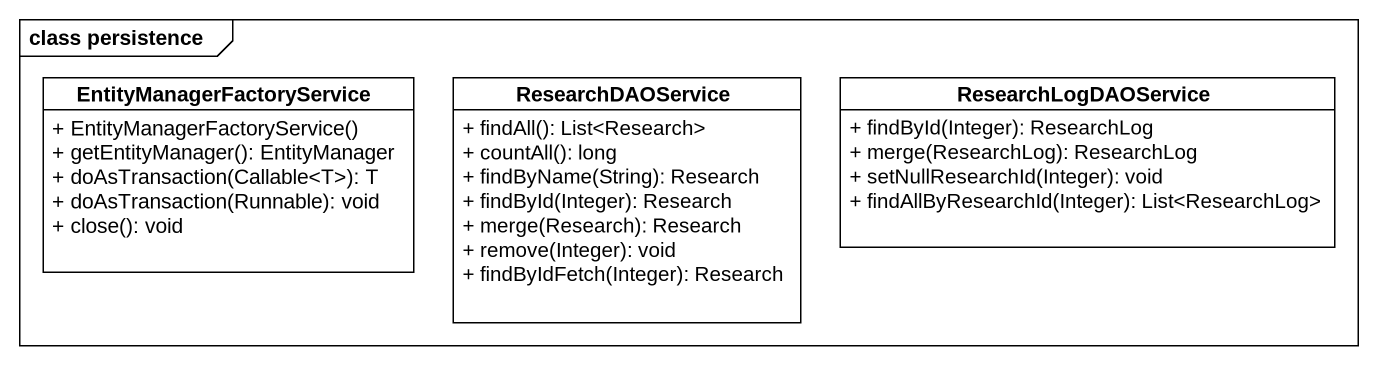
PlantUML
@startuml
mainframe class persistence
hide circle
hide empty members
skinparam classAttributeIconSize 0
class EntityManagerFactoryService {
  + EntityManagerFactoryService()
  + getEntityManager(): EntityManager
  + doAsTransaction(Callable<T>): T
  + doAsTransaction(Runnable): void
  + close(): void
}
class ResearchDAOService {
  + findAll(): List<Research>
  + countAll(): long
  + findByName(String): Research
  + findById(Integer): Research
  + merge(Research): Research
  + remove(Integer): void
  + findByIdFetch(Integer): Research
}
class ResearchLogDAOService {
  + findById(Integer): ResearchLog
  + merge(ResearchLog): ResearchLog
  + setNullResearchId(Integer): void
  + findAllByResearchId(Integer): List<ResearchLog>
}
@enduml
